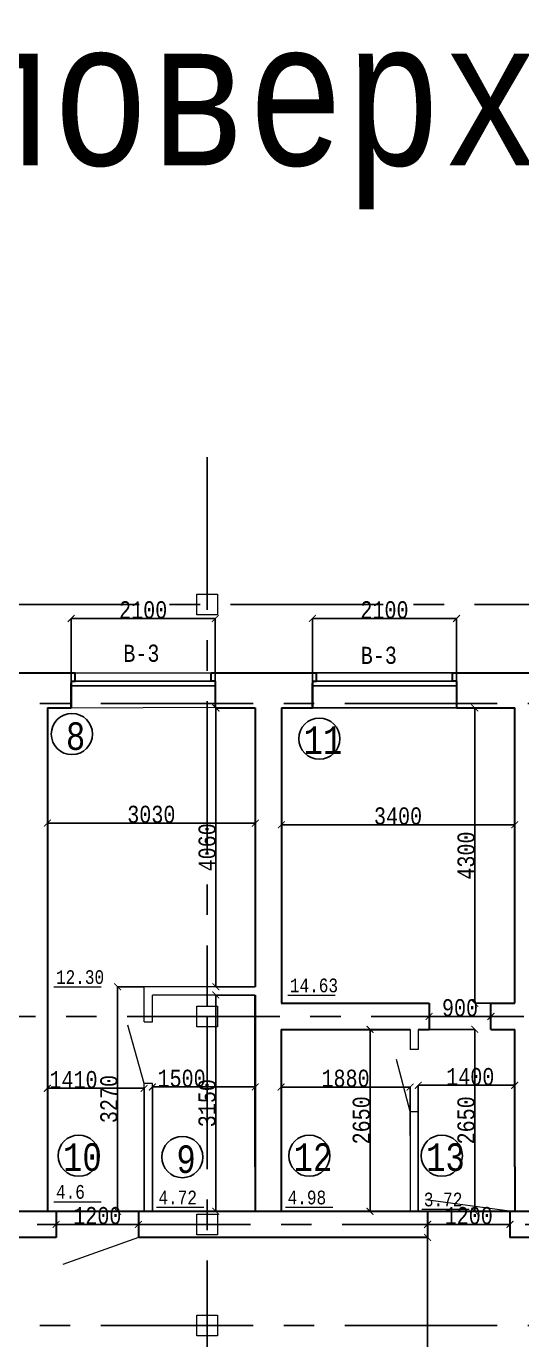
# Model space of a CAD drawing. Header units: millimetres. Extents: x -689206 to 4969298, y -1019800 to 703299.
# Drawn here: x 289736 to 296955, y -59810 to -40684 of the extents above; entities that cross this region are included whole.
import ezdxf

# ---------------------------------------------------------------- set-up
doc = ezdxf.new("R2010")
doc.units = ezdxf.units.MM
doc.linetypes.add('осеваяX2', pattern=[101.6, 63.5, -12.7, 12.7, -12.7])
for name, color, linetype, lineweight in [('несущие', 7, 'Continuous', 30), ('ПЕРЕГОРОДКИ', 252, 'Continuous', 9), ('РАЗМЕРЫ', 7, 'Continuous', 9), ('стены', 7, 'Continuous', 20)]:
    doc.layers.add(name, color=color, linetype=linetype, lineweight=lineweight)
doc.layers.add('четотам', color=7, linetype='Continuous')
doc.styles.add('Аннотативный', font='isocteur.ttf', dxfattribs={"width": 0.7, "height": 250})
doc.dimstyles.new('Аннотативный', dxfattribs={"dimscale": 0, "dimtxt": 250, "dimasz": 100, "dimexe": 1.25, "dimexo": 0.625, "dimtad": 1, "dimdec": 0, "dimtxsty": 'Аннотативный', "dimblk": 'ARCHTICK', "dimcen": 2.5, "dimadec": 0, "dimazin": 0, "dimtfac": 1, "dimtdec": 0, "dimtmove": 0, "dimatfit": 3, "dimfxl": 1, "dimarcsym": 0})

# ---------------------------------------------------------------- blocks, each defined once
blk = doc.blocks.new('_ArchTick')
at = {"color": 0, "linetype": 'ByBlock', "const_width": 0.15}
blk.add_lwpolyline([(-0.5, -0.5), (0.5, 0.5)], dxfattribs=at)
blk = doc.blocks.new('*D927')
at = {"layer": 'Defpoints', "color": 0, "lineweight": 30, "transparency": 16777216}
for p in [(290043, -52287), (293073, -52287), (293073, -52287)]:
    blk.add_point(p, dxfattribs=at)
at = {"layer": 'стены', "color": 0, "lineweight": -2, "transparency": 16777216}
for p, q in [((290043, -52286), (290043, -52286)), ((290043, -52287), (293073, -52287)), ((293073, -52286), (293073, -52286))]:
    blk.add_line(p, q, dxfattribs=at)
at = {"layer": 'стены', "color": 0, "lineweight": -2, "transparency": 16777216, "xscale": 100, "yscale": 100, "zscale": 100, "rotation": 180}
blk.add_blockref('_ArchTick', (290043, -52287), dxfattribs=at)
at = {"layer": 'стены', "color": 0, "lineweight": -2, "transparency": 16777216, "xscale": 100, "yscale": 100, "zscale": 100}
blk.add_blockref('_ArchTick', (293073, -52287), dxfattribs=at)
at = {"layer": 'стены', "color": 0, "lineweight": 13, "transparency": 16777216, "insert": (291558, -52161), "char_height": 250, "attachment_point": 5, "style": 'Аннотативный'}
blk.add_mtext('3030', dxfattribs=at)
blk = doc.blocks.new('*D928')
at = {"layer": 'Defpoints', "color": 0, "lineweight": 30, "transparency": 16777216}
for p in [(292499, -50610), (293073, -50610), (293073, -54670)]:
    blk.add_point(p, dxfattribs=at)
at = {"layer": 'стены', "color": 0, "lineweight": -2, "transparency": 16777216}
for p, q in [((293072, -50610), (292497, -50610)), ((292499, -54670), (292499, -50610)), ((293072, -54670), (292497, -54670))]:
    blk.add_line(p, q, dxfattribs=at)
at = {"layer": 'стены', "color": 0, "lineweight": -2, "transparency": 16777216, "xscale": 100, "yscale": 100, "zscale": 100}
for p, rotation in [((292499, -50610), 90), ((292499, -54670), 270)]:
    blk.add_blockref('_ArchTick', p, dxfattribs=dict(at, rotation=rotation))
at = {"layer": 'стены', "color": 0, "lineweight": 13, "transparency": 16777216, "insert": (292373, -52640), "char_height": 250, "attachment_point": 5, "rotation": 90, "style": 'Аннотативный'}
blk.add_mtext('4060', dxfattribs=at)
blk = doc.blocks.new('*D930')
at = {"layer": 'Defpoints', "color": 0, "lineweight": 30, "transparency": 16777216}
for p in [(293453, -52311), (296853, -52311), (296853, -52311)]:
    blk.add_point(p, dxfattribs=at)
at = {"layer": 'стены', "color": 0, "lineweight": -2, "transparency": 16777216}
for p, q in [((293453, -52311), (296853, -52311)), ((293453, -52312), (293453, -52312)), ((296853, -52310), (296853, -52310))]:
    blk.add_line(p, q, dxfattribs=at)
at = {"layer": 'стены', "color": 0, "lineweight": -2, "transparency": 16777216, "xscale": 100, "yscale": 100, "zscale": 100, "rotation": 180}
blk.add_blockref('_ArchTick', (293453, -52311), dxfattribs=at)
at = {"layer": 'стены', "color": 0, "lineweight": -2, "transparency": 16777216, "xscale": 100, "yscale": 100, "zscale": 100}
blk.add_blockref('_ArchTick', (296853, -52311), dxfattribs=at)
at = {"layer": 'стены', "color": 0, "lineweight": 13, "transparency": 16777216, "insert": (295153, -52185), "char_height": 250, "attachment_point": 5, "style": 'Аннотативный'}
blk.add_mtext('3400', dxfattribs=at)
blk = doc.blocks.new('*D931')
at = {"layer": 'Defpoints', "color": 0, "lineweight": 30, "transparency": 16777216}
for p in [(296272, -50610), (296853, -50610), (296853, -54910)]:
    blk.add_point(p, dxfattribs=at)
at = {"layer": 'стены', "color": 0, "lineweight": -2, "transparency": 16777216}
for p, q in [((296852, -50610), (296271, -50610)), ((296272, -54910), (296272, -50610)), ((296852, -54910), (296271, -54910))]:
    blk.add_line(p, q, dxfattribs=at)
at = {"layer": 'стены', "color": 0, "lineweight": -2, "transparency": 16777216, "xscale": 100, "yscale": 100, "zscale": 100}
for p, rotation in [((296272, -50610), 90), ((296272, -54910), 270)]:
    blk.add_blockref('_ArchTick', p, dxfattribs=dict(at, rotation=rotation))
at = {"layer": 'стены', "color": 0, "lineweight": 13, "transparency": 16777216, "insert": (296146, -52760), "char_height": 250, "attachment_point": 5, "rotation": 90, "style": 'Аннотативный'}
blk.add_mtext('4300', dxfattribs=at)
blk = doc.blocks.new('*D932')
at = {"layer": 'Defpoints', "color": 0, "lineweight": 20, "transparency": 16777216}
for p in [(295328, -56130), (293448, -56839), (295328, -56839)]:
    blk.add_point(p, dxfattribs=at)
at = {"layer": 'стены', "color": 0, "lineweight": -2, "transparency": 16777216}
for p, q in [((293448, -56838), (293448, -56129)), ((293448, -56130), (295328, -56130)), ((295328, -56838), (295328, -56129))]:
    blk.add_line(p, q, dxfattribs=at)
at = {"layer": 'стены', "color": 0, "lineweight": -2, "transparency": 16777216, "xscale": 100, "yscale": 100, "zscale": 100, "rotation": 180}
blk.add_blockref('_ArchTick', (293448, -56130), dxfattribs=at)
at = {"layer": 'стены', "color": 0, "lineweight": -2, "transparency": 16777216, "xscale": 100, "yscale": 100, "zscale": 100}
blk.add_blockref('_ArchTick', (295328, -56130), dxfattribs=at)
at = {"layer": 'стены', "color": 0, "transparency": 16777216, "insert": (294388, -56004), "char_height": 250, "attachment_point": 5, "style": 'Аннотативный'}
blk.add_mtext('1880', dxfattribs=at)
blk = doc.blocks.new('*D937')
at = {"layer": 'Defpoints', "color": 0, "lineweight": 30, "transparency": 16777216}
for p in [(293905, -49308), (293905, -50610), (296005, -50610)]:
    blk.add_point(p, dxfattribs=at)
at = {"layer": 'стены', "color": 0, "lineweight": -2, "transparency": 16777216}
for p, q in [((293905, -50610), (293905, -49307)), ((296005, -49308), (293905, -49308)), ((296005, -50610), (296005, -49307))]:
    blk.add_line(p, q, dxfattribs=at)
at = {"layer": 'стены', "color": 0, "lineweight": -2, "transparency": 16777216, "xscale": 100, "yscale": 100, "zscale": 100, "rotation": 180}
blk.add_blockref('_ArchTick', (293905, -49308), dxfattribs=at)
at = {"layer": 'стены', "color": 0, "lineweight": -2, "transparency": 16777216, "xscale": 100, "yscale": 100, "zscale": 100}
blk.add_blockref('_ArchTick', (296005, -49308), dxfattribs=at)
at = {"layer": 'стены', "color": 0, "lineweight": 13, "transparency": 16777216, "insert": (294955, -49183), "char_height": 250, "attachment_point": 5, "style": 'Аннотативный'}
blk.add_mtext('2100', dxfattribs=at)
blk = doc.blocks.new('*D938')
at = {"layer": 'Defpoints', "color": 0, "lineweight": 30, "transparency": 16777216}
for p in [(292489, -49308), (290389, -50610), (292489, -50601)]:
    blk.add_point(p, dxfattribs=at)
at = {"layer": 'стены', "color": 0, "lineweight": -2, "transparency": 16777216}
for p, q in [((290389, -50610), (290389, -49307)), ((290389, -49308), (292489, -49308)), ((292489, -50600), (292489, -49307))]:
    blk.add_line(p, q, dxfattribs=at)
at = {"layer": 'стены', "color": 0, "lineweight": -2, "transparency": 16777216, "xscale": 100, "yscale": 100, "zscale": 100, "rotation": 180}
blk.add_blockref('_ArchTick', (290389, -49308), dxfattribs=at)
at = {"layer": 'стены', "color": 0, "lineweight": -2, "transparency": 16777216, "xscale": 100, "yscale": 100, "zscale": 100}
blk.add_blockref('_ArchTick', (292489, -49308), dxfattribs=at)
at = {"layer": 'стены', "color": 0, "lineweight": 13, "transparency": 16777216, "insert": (291439, -49183), "char_height": 250, "attachment_point": 5, "style": 'Аннотативный'}
blk.add_mtext('2100', dxfattribs=at)
blk = doc.blocks.new('*D983')
at = {"layer": 'Defpoints', "color": 0, "lineweight": 20, "transparency": 16777216}
for p in [(291573, -56129), (291573, -57940), (293073, -57940)]:
    blk.add_point(p, dxfattribs=at)
at = {"layer": 'ПЕРЕГОРОДКИ', "color": 0, "lineweight": -2, "transparency": 16777216}
for p, q in [((291573, -57939), (291573, -56128)), ((293073, -56129), (291573, -56129)), ((293073, -57939), (293073, -56128))]:
    blk.add_line(p, q, dxfattribs=at)
at = {"layer": 'ПЕРЕГОРОДКИ', "color": 0, "lineweight": -2, "transparency": 16777216, "xscale": 100, "yscale": 100, "zscale": 100, "rotation": 180}
blk.add_blockref('_ArchTick', (291573, -56129), dxfattribs=at)
at = {"layer": 'ПЕРЕГОРОДКИ', "color": 0, "lineweight": -2, "transparency": 16777216, "xscale": 100, "yscale": 100, "zscale": 100}
blk.add_blockref('_ArchTick', (293073, -56129), dxfattribs=at)
at = {"layer": 'ПЕРЕГОРОДКИ', "color": 0, "lineweight": 13, "transparency": 16777216, "insert": (291999, -56004), "char_height": 250, "attachment_point": 5, "style": 'Аннотативный'}
blk.add_mtext('1500', dxfattribs=at)
blk = doc.blocks.new('*D984')
at = {"layer": 'Defpoints', "color": 0, "lineweight": 30, "transparency": 16777216}
for p in [(293448, -55290), (294745, -55290), (293448, -57940)]:
    blk.add_point(p, dxfattribs=at)
at = {"layer": 'ПЕРЕГОРОДКИ', "color": 0, "lineweight": -2, "transparency": 16777216}
for p, q in [((293448, -55290), (294746, -55290)), ((294745, -57940), (294745, -55290)), ((293448, -57940), (294746, -57940))]:
    blk.add_line(p, q, dxfattribs=at)
at = {"layer": 'ПЕРЕГОРОДКИ', "color": 0, "lineweight": -2, "transparency": 16777216, "xscale": 100, "yscale": 100, "zscale": 100}
for p, rotation in [((294745, -55290), 90), ((294745, -57940), 270)]:
    blk.add_blockref('_ArchTick', p, dxfattribs=dict(at, rotation=rotation))
at = {"layer": 'ПЕРЕГОРОДКИ', "color": 0, "transparency": 16777216, "insert": (294619, -56615), "char_height": 250, "attachment_point": 5, "rotation": 90, "style": 'Аннотативный'}
blk.add_mtext('2650', dxfattribs=at)
blk = doc.blocks.new('*D985')
at = {"layer": 'Defpoints', "color": 0, "lineweight": 30, "transparency": 16777216}
for p in [(292497, -54790), (293073, -54790), (293073, -57940)]:
    blk.add_point(p, dxfattribs=at)
at = {"layer": 'ПЕРЕГОРОДКИ', "color": 0, "lineweight": -2, "transparency": 16777216}
for p, q in [((293072, -54790), (292496, -54790)), ((292497, -57940), (292497, -54790)), ((293072, -57940), (292496, -57940))]:
    blk.add_line(p, q, dxfattribs=at)
at = {"layer": 'ПЕРЕГОРОДКИ', "color": 0, "lineweight": -2, "transparency": 16777216, "xscale": 100, "yscale": 100, "zscale": 100}
for p, rotation in [((292497, -54790), 90), ((292497, -57940), 270)]:
    blk.add_blockref('_ArchTick', p, dxfattribs=dict(at, rotation=rotation))
at = {"layer": 'ПЕРЕГОРОДКИ', "color": 0, "lineweight": 13, "transparency": 16777216, "insert": (292372, -56365), "char_height": 250, "attachment_point": 5, "rotation": 90, "style": 'Аннотативный'}
blk.add_mtext('3150', dxfattribs=at)
blk = doc.blocks.new('*D986')
at = {"layer": 'Defpoints', "color": 0, "lineweight": 30, "transparency": 16777216}
for p in [(295448, -55290), (295448, -57940), (296271, -57940)]:
    blk.add_point(p, dxfattribs=at)
at = {"layer": 'ПЕРЕГОРОДКИ', "color": 0, "lineweight": -2, "transparency": 16777216}
for p, q in [((295448, -55290), (296272, -55290)), ((296271, -55290), (296271, -57940)), ((295448, -57940), (296272, -57940))]:
    blk.add_line(p, q, dxfattribs=at)
at = {"layer": 'ПЕРЕГОРОДКИ', "color": 0, "lineweight": -2, "transparency": 16777216, "xscale": 100, "yscale": 100, "zscale": 100}
for p, rotation in [((296271, -55290), 90), ((296271, -57940), 270)]:
    blk.add_blockref('_ArchTick', p, dxfattribs=dict(at, rotation=rotation))
at = {"layer": 'ПЕРЕГОРОДКИ', "color": 0, "transparency": 16777216, "insert": (296145, -56615), "char_height": 250, "attachment_point": 5, "rotation": 90, "style": 'Аннотативный'}
blk.add_mtext('2650', dxfattribs=at)
blk = doc.blocks.new('*D987')
at = {"layer": 'Defpoints', "color": 0, "lineweight": 20, "transparency": 16777216}
for p in [(295448, -56105), (295448, -57940), (296853, -57940)]:
    blk.add_point(p, dxfattribs=at)
at = {"layer": 'ПЕРЕГОРОДКИ', "color": 0, "lineweight": -2, "transparency": 16777216}
for p, q in [((295448, -57939), (295448, -56104)), ((296853, -56105), (295448, -56105)), ((296853, -57939), (296853, -56104))]:
    blk.add_line(p, q, dxfattribs=at)
at = {"layer": 'ПЕРЕГОРОДКИ', "color": 0, "lineweight": -2, "transparency": 16777216, "xscale": 100, "yscale": 100, "zscale": 100, "rotation": 180}
blk.add_blockref('_ArchTick', (295448, -56105), dxfattribs=at)
at = {"layer": 'ПЕРЕГОРОДКИ', "color": 0, "lineweight": -2, "transparency": 16777216, "xscale": 100, "yscale": 100, "zscale": 100}
blk.add_blockref('_ArchTick', (296853, -56105), dxfattribs=at)
at = {"layer": 'ПЕРЕГОРОДКИ', "color": 0, "transparency": 16777216, "insert": (296205, -55980), "char_height": 250, "attachment_point": 5, "style": 'Аннотативный'}
blk.add_mtext('1400', dxfattribs=at)
blk = doc.blocks.new('*D1033')
at = {"layer": 'Defpoints', "color": 0, "linetype": 'ByBlock', "lineweight": 30, "transparency": 16777216}
for p in [(295583, -58130), (295583, -58130), (296783, -58130)]:
    blk.add_point(p, dxfattribs=at)
at = {"layer": 'РАЗМЕРЫ', "color": 0, "linetype": 'ByBlock', "lineweight": -2, "transparency": 16777216}
for p, q in [((295583, -58129), (295583, -58129)), ((296783, -58130), (295583, -58130)), ((296783, -58129), (296783, -58129))]:
    blk.add_line(p, q, dxfattribs=at)
at = {"layer": 'РАЗМЕРЫ', "color": 0, "linetype": 'ByBlock', "lineweight": -2, "transparency": 16777216, "xscale": 100, "yscale": 100, "zscale": 100, "rotation": 180}
blk.add_blockref('_ArchTick', (295583, -58130), dxfattribs=at)
at = {"layer": 'РАЗМЕРЫ', "color": 0, "linetype": 'ByBlock', "lineweight": -2, "transparency": 16777216, "xscale": 100, "yscale": 100, "zscale": 100}
blk.add_blockref('_ArchTick', (296783, -58130), dxfattribs=at)
at = {"layer": 'РАЗМЕРЫ', "color": 0, "linetype": 'ByBlock', "lineweight": 13, "transparency": 16777216, "insert": (296183, -58004), "char_height": 250, "attachment_point": 5, "style": 'Аннотативный'}
blk.add_mtext('1200', dxfattribs=at)
blk = doc.blocks.new('*D1035')
at = {"layer": 'Defpoints', "color": 0, "linetype": 'ByBlock', "lineweight": 30, "transparency": 16777216}
for p in [(295606, -55102), (295606, -55102), (296506, -55102)]:
    blk.add_point(p, dxfattribs=at)
at = {"layer": 'РАЗМЕРЫ', "color": 0, "linetype": 'ByBlock', "lineweight": -2, "transparency": 16777216}
for p, q in [((295606, -55102), (295606, -55101)), ((296506, -55102), (295606, -55102)), ((296506, -55102), (296506, -55101))]:
    blk.add_line(p, q, dxfattribs=at)
at = {"layer": 'РАЗМЕРЫ', "color": 0, "linetype": 'ByBlock', "lineweight": -2, "transparency": 16777216, "xscale": 100, "yscale": 100, "zscale": 100, "rotation": 180}
blk.add_blockref('_ArchTick', (295606, -55102), dxfattribs=at)
at = {"layer": 'РАЗМЕРЫ', "color": 0, "linetype": 'ByBlock', "lineweight": -2, "transparency": 16777216, "xscale": 100, "yscale": 100, "zscale": 100}
blk.add_blockref('_ArchTick', (296506, -55102), dxfattribs=at)
at = {"layer": 'РАЗМЕРЫ', "color": 0, "linetype": 'ByBlock', "lineweight": 13, "transparency": 16777216, "insert": (296056, -54977), "char_height": 250, "attachment_point": 5, "style": 'Аннотативный'}
blk.add_mtext('900', dxfattribs=at)
blk = doc.blocks.new('*D1044')
at = {"layer": 'Defpoints', "color": 0, "linetype": 'ByBlock', "lineweight": 30, "transparency": 16777216}
for p in [(290171, -58130), (290171, -58130), (291371, -58130)]:
    blk.add_point(p, dxfattribs=at)
at = {"layer": 'РАЗМЕРЫ', "color": 0, "linetype": 'ByBlock', "lineweight": -2, "transparency": 16777216}
for p, q in [((290171, -58129), (290171, -58129)), ((291371, -58130), (290171, -58130)), ((291371, -58129), (291371, -58129))]:
    blk.add_line(p, q, dxfattribs=at)
at = {"layer": 'РАЗМЕРЫ', "color": 0, "linetype": 'ByBlock', "lineweight": -2, "transparency": 16777216, "xscale": 100, "yscale": 100, "zscale": 100, "rotation": 180}
blk.add_blockref('_ArchTick', (290171, -58130), dxfattribs=at)
at = {"layer": 'РАЗМЕРЫ', "color": 0, "linetype": 'ByBlock', "lineweight": -2, "transparency": 16777216, "xscale": 100, "yscale": 100, "zscale": 100}
blk.add_blockref('_ArchTick', (291371, -58130), dxfattribs=at)
at = {"layer": 'РАЗМЕРЫ', "color": 0, "linetype": 'ByBlock', "lineweight": 13, "transparency": 16777216, "insert": (290771, -58004), "char_height": 250, "attachment_point": 5, "style": 'Аннотативный'}
blk.add_mtext('1200', dxfattribs=at)
blk = doc.blocks.new('*D1061')
at = {"layer": 'Defpoints', "color": 0, "linetype": 'ByBlock', "lineweight": 20, "transparency": 16777216}
for p in [(290043, -56149), (290043, -57940), (291453, -57940)]:
    blk.add_point(p, dxfattribs=at)
at = {"layer": 'РАЗМЕРЫ', "color": 0, "linetype": 'ByBlock', "lineweight": -2, "transparency": 16777216}
for p, q in [((290043, -57939), (290043, -56148)), ((291453, -56149), (290043, -56149)), ((291453, -57939), (291453, -56148))]:
    blk.add_line(p, q, dxfattribs=at)
at = {"layer": 'РАЗМЕРЫ', "color": 0, "linetype": 'ByBlock', "lineweight": -2, "transparency": 16777216, "xscale": 100, "yscale": 100, "zscale": 100, "rotation": 180}
blk.add_blockref('_ArchTick', (290043, -56149), dxfattribs=at)
at = {"layer": 'РАЗМЕРЫ', "color": 0, "linetype": 'ByBlock', "lineweight": -2, "transparency": 16777216, "xscale": 100, "yscale": 100, "zscale": 100}
blk.add_blockref('_ArchTick', (291453, -56149), dxfattribs=at)
at = {"layer": 'РАЗМЕРЫ', "color": 0, "linetype": 'ByBlock', "lineweight": 20, "transparency": 16777216, "insert": (290424, -56024), "char_height": 250, "attachment_point": 5, "style": 'Аннотативный'}
blk.add_mtext('1410', dxfattribs=at)
blk = doc.blocks.new('*D1062')
at = {"layer": 'Defpoints', "color": 0, "linetype": 'ByBlock', "lineweight": 20, "transparency": 16777216}
for p in [(291066, -54670), (291453, -54670), (291453, -57940)]:
    blk.add_point(p, dxfattribs=at)
at = {"layer": 'РАЗМЕРЫ', "color": 0, "linetype": 'ByBlock', "lineweight": -2, "transparency": 16777216}
for p, q in [((291452, -54670), (291065, -54670)), ((291066, -57940), (291066, -54670)), ((291452, -57940), (291065, -57940))]:
    blk.add_line(p, q, dxfattribs=at)
at = {"layer": 'РАЗМЕРЫ', "color": 0, "linetype": 'ByBlock', "lineweight": -2, "transparency": 16777216, "xscale": 100, "yscale": 100, "zscale": 100}
for p, rotation in [((291066, -54670), 90), ((291066, -57940), 270)]:
    blk.add_blockref('_ArchTick', p, dxfattribs=dict(at, rotation=rotation))
at = {"layer": 'РАЗМЕРЫ', "color": 0, "linetype": 'ByBlock', "lineweight": 20, "transparency": 16777216, "insert": (290941, -56305), "char_height": 250, "attachment_point": 5, "rotation": 90, "style": 'Аннотативный'}
blk.add_mtext('3270', dxfattribs=at)
blk = doc.blocks.new('*D1367')
at = {"layer": 'Defpoints', "color": 0, "linetype": 'ByBlock', "lineweight": 20, "transparency": 16777216}
for p in [(295583, -58320), (295583, -65629), (295583, -65629)]:
    blk.add_point(p, dxfattribs=at)
at = {"layer": 'РАЗМЕРЫ', "color": 0, "linetype": 'ByBlock', "lineweight": -2, "transparency": 16777216}
for p, q in [((295583, -58320), (295584, -58320)), ((295583, -58320), (295583, -65629)), ((295583, -65629), (295584, -65629))]:
    blk.add_line(p, q, dxfattribs=at)
at = {"layer": 'РАЗМЕРЫ', "color": 0, "linetype": 'ByBlock', "lineweight": -2, "transparency": 16777216, "xscale": 100, "yscale": 100, "zscale": 100}
for p, rotation in [((295583, -58320), 90), ((295583, -65629), 270)]:
    blk.add_blockref('_ArchTick', p, dxfattribs=dict(at, rotation=rotation))
at = {"layer": 'РАЗМЕРЫ', "color": 0, "linetype": 'ByBlock', "lineweight": 20, "transparency": 16777216, "insert": (295457, -61974), "char_height": 250, "attachment_point": 5, "rotation": 90, "style": 'Аннотативный'}
blk.add_mtext('7690', dxfattribs=at)

msp = doc.modelspace()

# ---------------------------------------------------------------- linework, layer by layer
at = {"layer": 'несущие', "color": 0}
for p, q in [((290042.8, -57290.3), (290042.8, -57939.8)), ((293072.8, -57290.3), (293072.8, -57939.8)), ((293447.8, -57290.3), (293447.8, -57939.8)), ((296852.8, -57290.3), (296852.8, -57939.8)), ((290042.8, -57939.8), (290171.2, -57939.8)), ((291371.2, -57939.8), (291452.8, -57939.8)), ((291371.2, -57939.8), (291371.2, -58319.8)), ((291572.8, -57939.8), (293072.8, -57939.8)), ((293447.8, -57939.8), (295327.8, -57939.8)), ((295447.8, -57939.8), (295582.5, -57939.8)), ((295582.5, -57939.8), (295582.5, -58319.8)), ((296782.5, -57939.8), (296852.8, -57939.8)), ((296782.5, -57939.8), (296782.5, -58319.8)), ((290171.2, -58319.8), (289541.5, -58319.8)), ((295582.5, -58319.8), (291371.2, -58319.8)), ((297318.1, -58319.8), (296782.5, -58319.8))]:
    msp.add_line(p, q, dxfattribs=at)
at = {"layer": 'РАЗМЕРЫ'}
for p, q in [((290449.2, -50100.3), (292429.2, -50100.3)), ((290389.2, -50610.3), (292489.2, -50600.9)), ((290139.7, -54672), (290829, -54672)), ((293547.5, -54793.1), (294236.8, -54793.1)), ((290139.7, -57799.5), (290829, -57799.5)), ((291632.4, -57881.6), (292321.7, -57881.6)), ((293514.8, -57881.3), (294204.1, -57881.3)), ((295499.6, -57910.3), (296188.9, -57910.3))]:
    msp.add_line(p, q, dxfattribs=at)
at = {"layer": 'РАЗМЕРЫ', "lineweight": 30, "ltscale": 150}
msp.add_line((284897.4, -57939.8), (301998.2, -57939.8), dxfattribs=at)
at = {"layer": 'РАЗМЕРЫ', "linetype": 'ByBlock', "lineweight": 20}
msp.add_line((296778, -57939.1), (295560.1, -57773.8), dxfattribs=at)
at = {"layer": 'стены', "linetype": 'осеваяX2', "lineweight": 25, "ltscale": 35}
for p, q in [((292372.7, -46956.8), (292372.7, -54950.3)), ((285600.8, -49102.3), (328372.7, -49102.3)), ((262372.7, -50545.9), (328372.7, -50545.9)), ((266313.8, -55102.3), (328372.7, -55102.3)), ((292372.7, -55102.3), (292372.7, -92560)), ((262334.8, -58129.8), (328372.7, -58129.8)), ((262372.7, -59602.3), (328372.7, -59602.3))]:
    msp.add_line(p, q, dxfattribs=at)
at = {"layer": 'стены', "lineweight": 30}
for p, q in [((289532.8, -50100.3), (290449.2, -50100.3)), ((290449.2, -50220.3), (290449.2, -50100.3)), ((292429.2, -50100.3), (293964.6, -50100.3)), ((292429.2, -50220.3), (292429.2, -50100.3)), ((293964.6, -50220.3), (293964.6, -50100.3)), ((295944.6, -50100.3), (297362.8, -50100.3)), ((295944.6, -50220.3), (295944.6, -50100.3)), ((290389.2, -50220.3), (290449.2, -50220.3)), ((290389.2, -50220.3), (290389.2, -50610.3)), ((292489.2, -50220.3), (292429.2, -50220.3)), ((292489.2, -50220.3), (292489.2, -50610.3)), ((293904.6, -50220.3), (293964.6, -50220.3)), ((293904.6, -50220.3), (293904.6, -50610.3)), ((296004.6, -50220.3), (295944.6, -50220.3)), ((296004.6, -50220.3), (296004.6, -50610.3)), ((290042.8, -50610.3), (290042.8, -57290.3)), ((290042.8, -50610.3), (290389.2, -50610.3)), ((292489.2, -50610.3), (293072.8, -50610.3)), ((293072.8, -50610.3), (293072.8, -54670.3)), ((293452.8, -50610.3), (293904.6, -50610.3)), ((293452.8, -50610.3), (293452.8, -54910.3)), ((296004.6, -50610.3), (296852.8, -50610.3)), ((296852.8, -54910.3), (296852.8, -50610.3)), ((293072.8, -54790.3), (293072.8, -57290.3)), ((293072.8, -57290.3), (293072.8, -54790.3)), ((293447.8, -54910.3), (295606.4, -54910.3)), ((295606.4, -54910.3), (295606.4, -55290.3)), ((296506.4, -54910.3), (296852.8, -54910.3)), ((296506.4, -55290.3), (296506.4, -54910.3)), ((293447.8, -55290.3), (293447.8, -57290.3)), ((293447.8, -55290.3), (295327.8, -55290.3)), ((295447.8, -55290.3), (295606.4, -55290.3)), ((296506.4, -55290.3), (296852.8, -55290.3)), ((296852.8, -57290.3), (296852.8, -55290.3)), ((290171.2, -57939.8), (290171.2, -58319.8))]:
    msp.add_line(p, q, dxfattribs=at)
at = {"layer": 'стены', "lineweight": 25}
for p, q in [((293964.6, -50100.3), (295944.6, -50100.3)), ((290389.2, -50290.3), (292489.2, -50290.3)), ((290449.2, -50220.3), (292429.2, -50220.3)), ((293904.6, -50290.3), (296004.6, -50290.3)), ((293964.6, -50220.3), (295944.6, -50220.3)), ((293904.6, -50610.3), (296004.6, -50610.3))]:
    msp.add_line(p, q, dxfattribs=at)
at = {"layer": 'стены', "color": 152, "lineweight": 30, "true_color": 0x2776bb}
for p, q in [((290389.2, -50610.3), (290389.2, -50250.3)), ((292489.2, -50250.3), (292489.2, -50610.3)), ((293904.6, -50610.3), (293904.6, -50250.3)), ((296004.6, -50250.3), (296004.6, -50610.3))]:
    msp.add_line(p, q, dxfattribs=at)
at = {"layer": 'стены'}
for p, q in [((291452.8, -55180.1), (291452.8, -54670.3)), ((293072.8, -54670.3), (291452.8, -54670.3)), ((291452.8, -55180.1), (291452.8, -54793)), ((291572.8, -55180.1), (291572.8, -54790.3)), ((293072.8, -54790.3), (291572.8, -54790.3)), ((291452.8, -56080.1), (291216.6, -55230.2)), ((291452.8, -55180.1), (291572.8, -55180.1)), ((293072.8, -55102.3), (293072.8, -55110.3)), ((293447.8, -55290.3), (295327.8, -55290.3)), ((295327.8, -55290.3), (295327.8, -55585.6)), ((295447.8, -55290.3), (295447.8, -55585.6)), ((295447.8, -55585.6), (295327.8, -55585.6)), ((295327.8, -56485.6), (295128.3, -55727)), ((291452.8, -57939.8), (291452.8, -56080.1)), ((291572.8, -56080.1), (291452.8, -56080.1)), ((291572.8, -57939.8), (291572.8, -56080.1)), ((295327.8, -56485.6), (295327.8, -57939.8)), ((295327.8, -56485.6), (295447.8, -56485.6)), ((295447.8, -56485.6), (295447.8, -57939.8)), ((291371.2, -58319.8), (290266.5, -58716.5))]:
    msp.add_line(p, q, dxfattribs=at)
msp.add_lwpolyline([(292222.7, -48952.3), (292522.7, -48952.3), (292522.7, -49252.3), (292222.7, -49252.3)], close=True, dxfattribs=at)
at = {"layer": 'стены', "lineweight": 20}
for points in [[(292222.7, -54952.3), (292522.7, -54952.3), (292522.7, -55252.3), (292222.7, -55252.3)], [(292222.7, -57979.8), (292522.7, -57979.8), (292522.7, -58279.8), (292222.7, -58279.8)], [(292222.7, -59452.3), (292522.7, -59452.3), (292522.7, -59752.3), (292222.7, -59752.3)]]:
    msp.add_lwpolyline(points, close=True, dxfattribs=at)
at = {"layer": 'четотам'}
for centre in [(290400, -50990), (294005.9, -51057.6), (290500, -57130), (292010, -57150), (293860, -57130), (295790, -57130)]:
    msp.add_circle(centre, 300, dxfattribs=at)

# ---------------------------------------------------------------- texts
at = {"layer": 'РАЗМЕРЫ', "lineweight": 20, "ltscale": 150, "char_height": 250, "width": 922.913, "attachment_point": 1, "rotation": 0.25592, "style": 'Аннотативный'}
for insert in [(291148.9, -49690), (294608.9, -49720)]:
    msp.add_mtext('В-3', dxfattribs=dict(at, insert=insert))
at = {"layer": 'РАЗМЕРЫ', "lineweight": 20, "ltscale": 150, "char_height": 401.1, "width": 1460, "attachment_point": 1, "style": 'Аннотативный'}
for s, insert in [('8', (290314.2, -50820.2)), ('11', (293777.9, -50877.7)), ('10', (290272, -56950.1)), ('9', (291924.2, -56980.2)), ('12', (293632, -56950.1)), ('13', (295562, -56950.1))]:
    msp.add_mtext(s, dxfattribs=dict(at, insert=insert))
at = {"layer": 'РАЗМЕРЫ', "char_height": 200, "width": 656.117, "attachment_point": 1, "style": 'Аннотативный'}
for s, insert in [('12.30', (290169, -54429.2)), ('14.63', (293576.8, -54550.3)), ('4.6', (290169, -57556.7)), ('4.72', (291661.7, -57638.7)), ('4.98', (293544.1, -57638.5)), ('3.72', (295528.9, -57667.4))]:
    msp.add_mtext(s, dxfattribs=dict(at, insert=insert))
at = {"layer": 'стены', "insert": (278745.4, -40684.3), "char_height": 2025.246, "width": 76858.328, "attachment_point": 1, "style": 'Аннотативный'}
msp.add_mtext('План 1 поверху', dxfattribs=at)

# ---------------------------------------------------------------- dimensions: what is measured, and where the dimension line sits
at = {"layer": 'ПЕРЕГОРОДКИ', "color": 18, "lineweight": 13, "true_color": 0x000000}
dim = msp.add_aligned_dim(p1=(293072.8, -57939.8), p2=(293072.8, -54790.3), distance=575.4, text='3150', dimstyle='Аннотативный', dxfattribs=at)
dim.commit()
dim.dimension.update_dxf_attribs({"geometry": '*D985', "text_midpoint": (292371.8, -56365)})
at = {"layer": 'ПЕРЕГОРОДКИ', "color": 0}
for p1, p2, distance, picture, middle in [((293447.8, -57939.8), (293447.8, -55290.3), -1297, '*D984', (294619.1, -56615)), ((295447.8, -55290.3), (295447.8, -57939.8), 822.9, '*D986', (296145, -56615))]:
    dim = msp.add_aligned_dim(p1=p1, p2=p2, distance=distance, text='2650', dimstyle='Аннотативный', dxfattribs=at)
    dim.commit()
    dim.dimension.update_dxf_attribs({"geometry": picture, "text_midpoint": middle})
at = {"layer": 'ПЕРЕГОРОДКИ', "color": 18, "lineweight": 13, "true_color": 0x000000}
dim = msp.add_linear_dim(base=(291572.8, -56129.4), p1=(293072.8, -57939.8), p2=(291572.8, -57939.8), angle=180, dimstyle='Аннотативный', dxfattribs=at)
dim.commit()
dim.dimension.update_dxf_attribs({"geometry": '*D983', "text_midpoint": (291999, -56129.4), "dimtype": 161})
at = {"layer": 'ПЕРЕГОРОДКИ', "color": 0}
dim = msp.add_linear_dim(base=(295447.8, -56105.5), p1=(296852.8, -57939.8), p2=(295447.8, -57939.8), angle=180, text='1400', dimstyle='Аннотативный', dxfattribs=at)
dim.commit()
dim.dimension.update_dxf_attribs({"geometry": '*D987', "text_midpoint": (296205, -56105.5), "dimtype": 161})
at = {"layer": 'РАЗМЕРЫ', "linetype": 'ByBlock', "lineweight": 20}
for base, p1, p2, text, picture, middle in [((291066.1, -54670.3), (291452.8, -57939.8), (291452.8, -54670.3), '3270', '*D1062', (290940.5, -56305)), ((295582.5, -65628.7), (295582.5, -58319.8), (295582.5, -65628.7), '7690', '*D1367', (295456.9, -61974.3))]:
    dim = msp.add_linear_dim(base=base, p1=p1, p2=p2, angle=90, text=text, dimstyle='Аннотативный', dxfattribs=at)
    dim.commit()
    dim.dimension.update_dxf_attribs({"geometry": picture, "text_midpoint": middle})
at = {"layer": 'РАЗМЕРЫ', "color": 18, "linetype": 'ByBlock', "lineweight": 13, "true_color": 0x000000}
for base, p1, p2, picture, middle in [((295606.4, -55102.3), (296506.4, -55102.3), (295606.4, -55102.3), '*D1035', (296056.4, -54976.7)), ((295582.5, -58129.8), (296782.5, -58129.8), (295582.5, -58129.8), '*D1033', (296182.5, -58004.1))]:
    dim = msp.add_linear_dim(base=base, p1=p1, p2=p2, dimstyle='Аннотативный', dxfattribs=at)
    dim.commit()
    dim.dimension.update_dxf_attribs({"geometry": picture, "text_midpoint": middle})
at = {"layer": 'РАЗМЕРЫ', "linetype": 'ByBlock', "lineweight": 20}
dim = msp.add_linear_dim(base=(290042.8, -56149.4), p1=(291452.8, -57939.8), p2=(290042.8, -57939.8), dimstyle='Аннотативный', dxfattribs=at)
dim.commit()
dim.dimension.update_dxf_attribs({"geometry": '*D1061', "text_midpoint": (290424, -56149.4), "dimtype": 160})
at = {"layer": 'РАЗМЕРЫ', "color": 18, "linetype": 'ByBlock', "lineweight": 13, "true_color": 0x000000}
dim = msp.add_aligned_dim(p1=(291371.2, -58129.8), p2=(290171.2, -58129.8), distance=0, dimstyle='Аннотативный', dxfattribs=at)
dim.commit()
dim.dimension.update_dxf_attribs({"geometry": '*D1044', "text_midpoint": (290771.2, -58004.1)})
at = {"layer": 'стены', "lineweight": 13}
for base, p1, p2, picture, middle in [((292489.2, -49308.1), (290389.2, -50610.3), (292489.2, -50600.9), '*D938', (291439.2, -49182.5)), ((293904.6, -49308.1), (296004.6, -50610.3), (293904.6, -50610.3), '*D937', (294954.6, -49182.5))]:
    dim = msp.add_linear_dim(base=base, p1=p1, p2=p2, dimstyle='Аннотативный', dxfattribs=at)
    dim.commit()
    dim.dimension.update_dxf_attribs({"geometry": picture, "text_midpoint": middle})
for p1, p2, distance, picture, middle in [((293072.8, -54670.3), (293072.8, -50610.3), 574.1, '*D928', (292373, -52640.3)), ((296852.8, -54910.3), (296852.8, -50610.3), 580.9, '*D931', (296146.3, -52760.3)), ((290042.8, -52286.8), (293072.8, -52286.8), 0, '*D927', (291557.8, -52161.2)), ((293452.8, -52311.1), (296852.8, -52311.1), 0, '*D930', (295152.8, -52185.4))]:
    dim = msp.add_aligned_dim(p1=p1, p2=p2, distance=distance, dimstyle='Аннотативный', dxfattribs=at)
    dim.commit()
    dim.dimension.update_dxf_attribs({"geometry": picture, "text_midpoint": middle})
at = {"layer": 'стены'}
dim = msp.add_linear_dim(base=(295327.8, -56130), p1=(293447.8, -56838.7), p2=(295327.8, -56838.7), angle=360, dimstyle='Аннотативный', dxfattribs=at)
dim.commit()
dim.dimension.update_dxf_attribs({"geometry": '*D932', "text_midpoint": (294387.8, -56130), "dimtype": 161})

doc.saveas('drawing.dxf')
